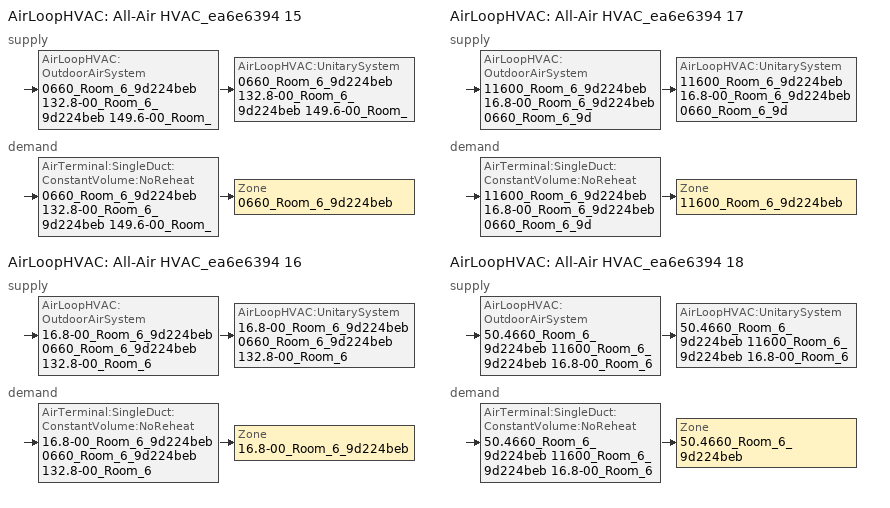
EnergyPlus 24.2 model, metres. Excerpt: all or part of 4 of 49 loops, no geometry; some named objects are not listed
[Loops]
AirLoopHVAC 'All-Air HVAC_ea6e6394 15'
 supply: AirLoopHVAC:OutdoorAirSystem '0660_Room_6_9d224beb 132.8-00_Room_6_9d224beb 149.6-00_Room_6_9d224beb 83.9-00_Room_6_9d224beb 132.8660_Room_6_9d224beb 33.6660_Room_6_9d224beb 166.4-00_Room_6_9d224beb 166.4660_Room_6_9d224beb 116660_Room_6_9d224beb 000_Room_6_9d224beb 183.1-00_Room_6_9d224beb 199.9-00_Room_6_9d224beb 67.1660_Room_6_9d224beb 50.4-00_Room_6_9d224beb 199.9660_Room_6_9d224beb 33.6-00_Room_6_9d224beb PSZ-AC OA System' > AirLoopHVAC:UnitarySystem '0660_Room_6_9d224beb 132.8-00_Room_6_9d224beb 149.6-00_Room_6_9d224beb 83.9-00_Room_6_9d224beb 132.8660_Room_6_9d224beb 33.6660_Room_6_9d224beb 166.4-00_Room_6_9d224beb 166.4660_Room_6_9d224beb 116660_Room_6_9d224beb 000_Room_6_9d224beb 183.1-00_Room_6_9d224beb 199.9-00_Room_6_9d224beb 67.1660_Room_6_9d224beb 50.4-00_Room_6_9d224beb 199.9660_Room_6_9d224beb 33.6-00_Room_6_9d224beb PSZ-AC Unitary AC'
 demand: AirTerminal:SingleDuct:ConstantVolume:NoReheat '0660_Room_6_9d224beb 132.8-00_Room_6_9d224beb 149.6-00_Room_6_9d224beb 83.9-00_Room_6_9d224beb 132.8660_Room_6_9d224beb 33.6660_Room_6_9d224beb 166.4-00_Room_6_9d224beb 166.4660_Room_6_9d224beb 116660_Room_6_9d224beb 000_Room_6_9d224beb 183.1-00_Room_6_9d224beb 199.9-00_Room_6_9d224beb 67.1660_Room_6_9d224beb 50.4-00_Room_6_9d224beb 199.9660_Room_6_9d224beb 33.6-00_Room_6_9d224beb PSZ-AC Diffuser' > Zone '0660_Room_6_9d224beb'
AirLoopHVAC 'All-Air HVAC_ea6e6394 16'
 supply: AirLoopHVAC:OutdoorAirSystem '16.8-00_Room_6_9d224beb 0660_Room_6_9d224beb 132.8-00_Room_6_9d224beb 149.6-00_Room_6_9d224beb 83.9-00_Room_6_9d224beb 132.8660_Room_6_9d224beb 33.6660_Room_6_9d224beb 166.4-00_Room_6_9d224beb 166.4660_Room_6_9d224beb 116660_Room_6_9d224beb 000_Room_6_9d224beb 183.1-00_Room_6_9d224beb 199.9-00_Room_6_9d224beb 67.1660_Room_6_9d224beb 50.4-00_Room_6_9d224beb 199.9660_Room_6_9d224beb 33.6-00_Room_6_9d224beb PSZ-AC OA System' > AirLoopHVAC:UnitarySystem '16.8-00_Room_6_9d224beb 0660_Room_6_9d224beb 132.8-00_Room_6_9d224beb 149.6-00_Room_6_9d224beb 83.9-00_Room_6_9d224beb 132.8660_Room_6_9d224beb 33.6660_Room_6_9d224beb 166.4-00_Room_6_9d224beb 166.4660_Room_6_9d224beb 116660_Room_6_9d224beb 000_Room_6_9d224beb 183.1-00_Room_6_9d224beb 199.9-00_Room_6_9d224beb 67.1660_Room_6_9d224beb 50.4-00_Room_6_9d224beb 199.9660_Room_6_9d224beb 33.6-00_Room_6_9d224beb PSZ-AC Unitary AC'
 demand: AirTerminal:SingleDuct:ConstantVolume:NoReheat '16.8-00_Room_6_9d224beb 0660_Room_6_9d224beb 132.8-00_Room_6_9d224beb 149.6-00_Room_6_9d224beb 83.9-00_Room_6_9d224beb 132.8660_Room_6_9d224beb 33.6660_Room_6_9d224beb 166.4-00_Room_6_9d224beb 166.4660_Room_6_9d224beb 116660_Room_6_9d224beb 000_Room_6_9d224beb 183.1-00_Room_6_9d224beb 199.9-00_Room_6_9d224beb 67.1660_Room_6_9d224beb 50.4-00_Room_6_9d224beb 199.9660_Room_6_9d224beb 33.6-00_Room_6_9d224beb PSZ-AC Diffuser' > Zone '16.8-00_Room_6_9d224beb'
AirLoopHVAC 'All-Air HVAC_ea6e6394 17'
 supply: AirLoopHVAC:OutdoorAirSystem '11600_Room_6_9d224beb 16.8-00_Room_6_9d224beb 0660_Room_6_9d224beb 132.8-00_Room_6_9d224beb 149.6-00_Room_6_9d224beb 83.9-00_Room_6_9d224beb 132.8660_Room_6_9d224beb 33.6660_Room_6_9d224beb 166.4-00_Room_6_9d224beb 166.4660_Room_6_9d224beb 116660_Room_6_9d224beb 000_Room_6_9d224beb 183.1-00_Room_6_9d224beb 199.9-00_Room_6_9d224beb 67.1660_Room_6_9d224beb 50.4-00_Room_6_9d224beb 199.9660_Room_6_9d224beb 33.6-00_Room_6_9d224beb PSZ-AC OA System' > AirLoopHVAC:UnitarySystem '11600_Room_6_9d224beb 16.8-00_Room_6_9d224beb 0660_Room_6_9d224beb 132.8-00_Room_6_9d224beb 149.6-00_Room_6_9d224beb 83.9-00_Room_6_9d224beb 132.8660_Room_6_9d224beb 33.6660_Room_6_9d224beb 166.4-00_Room_6_9d224beb 166.4660_Room_6_9d224beb 116660_Room_6_9d224beb 000_Room_6_9d224beb 183.1-00_Room_6_9d224beb 199.9-00_Room_6_9d224beb 67.1660_Room_6_9d224beb 50.4-00_Room_6_9d224beb 199.9660_Room_6_9d224beb 33.6-00_Room_6_9d224beb PSZ-AC Unitary AC'
 demand: AirTerminal:SingleDuct:ConstantVolume:NoReheat '11600_Room_6_9d224beb 16.8-00_Room_6_9d224beb 0660_Room_6_9d224beb 132.8-00_Room_6_9d224beb 149.6-00_Room_6_9d224beb 83.9-00_Room_6_9d224beb 132.8660_Room_6_9d224beb 33.6660_Room_6_9d224beb 166.4-00_Room_6_9d224beb 166.4660_Room_6_9d224beb 116660_Room_6_9d224beb 000_Room_6_9d224beb 183.1-00_Room_6_9d224beb 199.9-00_Room_6_9d224beb 67.1660_Room_6_9d224beb 50.4-00_Room_6_9d224beb 199.9660_Room_6_9d224beb 33.6-00_Room_6_9d224beb PSZ-AC Diffuser' > Zone '11600_Room_6_9d224beb'
AirLoopHVAC 'All-Air HVAC_ea6e6394 18'
 supply: AirLoopHVAC:OutdoorAirSystem '50.4660_Room_6_9d224beb 11600_Room_6_9d224beb 16.8-00_Room_6_9d224beb 0660_Room_6_9d224beb 132.8-00_Room_6_9d224beb 149.6-00_Room_6_9d224beb 83.9-00_Room_6_9d224beb 132.8660_Room_6_9d224beb 33.6660_Room_6_9d224beb 166.4-00_Room_6_9d224beb 166.4660_Room_6_9d224beb 116660_Room_6_9d224beb 000_Room_6_9d224beb 183.1-00_Room_6_9d224beb 199.9-00_Room_6_9d224beb 67.1660_Room_6_9d224beb 50.4-00_Room_6_9d224beb 199.9660_Room_6_9d224beb 33.6-00_Room_6_9d224beb PSZ-AC OA System' > AirLoopHVAC:UnitarySystem '50.4660_Room_6_9d224beb 11600_Room_6_9d224beb 16.8-00_Room_6_9d224beb 0660_Room_6_9d224beb 132.8-00_Room_6_9d224beb 149.6-00_Room_6_9d224beb 83.9-00_Room_6_9d224beb 132.8660_Room_6_9d224beb 33.6660_Room_6_9d224beb 166.4-00_Room_6_9d224beb 166.4660_Room_6_9d224beb 116660_Room_6_9d224beb 000_Room_6_9d224beb 183.1-00_Room_6_9d224beb 199.9-00_Room_6_9d224beb 67.1660_Room_6_9d224beb 50.4-00_Room_6_9d224beb 199.9660_Room_6_9d224beb 33.6-00_Room_6_9d224beb PSZ-AC Unitary AC'
 demand: AirTerminal:SingleDuct:ConstantVolume:NoReheat '50.4660_Room_6_9d224beb 11600_Room_6_9d224beb 16.8-00_Room_6_9d224beb 0660_Room_6_9d224beb 132.8-00_Room_6_9d224beb 149.6-00_Room_6_9d224beb 83.9-00_Room_6_9d224beb 132.8660_Room_6_9d224beb 33.6660_Room_6_9d224beb 166.4-00_Room_6_9d224beb 166.4660_Room_6_9d224beb 116660_Room_6_9d224beb 000_Room_6_9d224beb 183.1-00_Room_6_9d224beb 199.9-00_Room_6_9d224beb 67.1660_Room_6_9d224beb 50.4-00_Room_6_9d224beb 199.9660_Room_6_9d224beb 33.6-00_Room_6_9d224beb PSZ-AC Diffuser' > Zone '50.4660_Room_6_9d224beb'
[ZoneControl:Thermostat] Temperature Difference Between Cutout And Setpoint {deltaC}=0
Name | Zone or ZoneList | Control Type Schedule | Control 1
0660_Room_6_9d224beb Thermostat | 0660_Room_6_9d224beb | 0660_Room_6_9d224beb Thermostat Schedule | Setpoint_bbafeea7..0660_Room_6_9d224beb
11600_Room_6_9d224beb Thermostat | 11600_Room_6_9d224beb | 11600_Room_6_9d224beb Thermostat Schedule | Setpoint_bbafeea7..11600_Room_6_9d224beb
16.8-00_Room_6_9d224beb Thermostat | 16.8-00_Room_6_9d224beb | 16.8-00_Room_6_9d224beb Thermostat Schedule | Setpoint_bbafeea7..16.8-00_Room_6_9d224beb
50.4660_Room_6_9d224beb Thermostat | 50.4660_Room_6_9d224beb | 50.4660_Room_6_9d224beb Thermostat Schedule | Setpoint_bbafeea7..50.4660_Room_6_9d224beb
[ThermostatSetpoint:DualSetpoint] Heating Setpoint Temperature Schedule=17_heating_sch; Cooling Setpoint Temperature Schedule=17_cooling_sch
Setpoint_bbafeea7..0660_Room_6_9d224beb; Setpoint_bbafeea7..11600_Room_6_9d224beb; Setpoint_bbafeea7..16.8-00_Room_6_9d224beb; Setpoint_bbafeea7..50.4660_Room_6_9d224beb
[AirTerminal:SingleDuct:ConstantVolume:NoReheat] Availability Schedule=Always On Discrete; Maximum Air Flow Rate {m3/s}=AutoSize
0660_Room_6_9d224beb 132.8-00_Room_6_9d224beb 149.6-00_Room_6_9d224beb 83.9-00_Room_6_9d224beb 132.8660_Room_6_9d224beb 33.6660_Room_6_9d224beb 166.4-00_Room_6_9d224beb 166.4660_Room_6_9d224beb 116660_Room_6_9d224beb 000_Room_6_9d224beb 183.1-00_Room_6_9d224beb 199.9-00_Room_6_9d224beb 67.1660_Room_6_9d224beb 50.4-00_Room_6_9d224beb 199.9660_Room_6_9d224beb 33.6-00_Room_6_9d224beb PSZ-AC Diffuser; 11600_Room_6_9d224beb 16.8-00_Room_6_9d224beb 0660_Room_6_9d224beb 132.8-00_Room_6_9d224beb 149.6-00_Room_6_9d224beb 83.9-00_Room_6_9d224beb 132.8660_Room_6_9d224beb 33.6660_Room_6_9d224beb 166.4-00_Room_6_9d224beb 166.4660_Room_6_9d224beb 116660_Room_6_9d224beb 000_Room_6_9d224beb 183.1-00_Room_6_9d224beb 199.9-00_Room_6_9d224beb 67.1660_Room_6_9d224beb 50.4-00_Room_6_9d224beb 199.9660_Room_6_9d224beb 33.6-00_Room_6_9d224beb PSZ-AC Diffuser; 16.8-00_Room_6_9d224beb 0660_Room_6_9d224beb 132.8-00_Room_6_9d224beb 149.6-00_Room_6_9d224beb 83.9-00_Room_6_9d224beb 132.8660_Room_6_9d224beb 33.6660_Room_6_9d224beb 166.4-00_Room_6_9d224beb 166.4660_Room_6_9d224beb 116660_Room_6_9d224beb 000_Room_6_9d224beb 183.1-00_Room_6_9d224beb 199.9-00_Room_6_9d224beb 67.1660_Room_6_9d224beb 50.4-00_Room_6_9d224beb 199.9660_Room_6_9d224beb 33.6-00_Room_6_9d224beb PSZ-AC Diffuser; 50.4660_Room_6_9d224beb 11600_Room_6_9d224beb 16.8-00_Room_6_9d224beb 0660_Room_6_9d224beb 132.8-00_Room_6_9d224beb 149.6-00_Room_6_9d224beb 83.9-00_Room_6_9d224beb 132.8660_Room_6_9d224beb 33.6660_Room_6_9d224beb 166.4-00_Room_6_9d224beb 166.4660_Room_6_9d224beb 116660_Room_6_9d224beb 000_Room_6_9d224beb 183.1-00_Room_6_9d224beb 199.9-00_Room_6_9d224beb 67.1660_Room_6_9d224beb 50.4-00_Room_6_9d224beb 199.9660_Room_6_9d224beb 33.6-00_Room_6_9d224beb PSZ-AC Diffuser
[Zone equipment]
0660_Room_6_9d224beb: 0660_Room_6_9d224beb 132.8-00_Room_6_9d224beb 149.6-00_Room_6_9d224beb 83.9-00_Room_6_9d224beb 132.8660_Room_6_9d224beb 33.6660_Room_6_9d224beb 166.4-00_Room_6_9d224beb 166.4660_Room_6_9d224beb 116660_Room_6_9d224beb 000_Room_6_9d224beb 183.1-00_Room_6_9d224beb 199.9-00_Room_6_9d224beb 67.1660_Room_6_9d224beb 50.4-00_Room_6_9d224beb 199.9660_Room_6_9d224beb 33.6-00_Room_6_9d224beb PSZ-AC Diffuser
11600_Room_6_9d224beb: 11600_Room_6_9d224beb 16.8-00_Room_6_9d224beb 0660_Room_6_9d224beb 132.8-00_Room_6_9d224beb 149.6-00_Room_6_9d224beb 83.9-00_Room_6_9d224beb 132.8660_Room_6_9d224beb 33.6660_Room_6_9d224beb 166.4-00_Room_6_9d224beb 166.4660_Room_6_9d224beb 116660_Room_6_9d224beb 000_Room_6_9d224beb 183.1-00_Room_6_9d224beb 199.9-00_Room_6_9d224beb 67.1660_Room_6_9d224beb 50.4-00_Room_6_9d224beb 199.9660_Room_6_9d224beb 33.6-00_Room_6_9d224beb PSZ-AC Diffuser
16.8-00_Room_6_9d224beb: 16.8-00_Room_6_9d224beb 0660_Room_6_9d224beb 132.8-00_Room_6_9d224beb 149.6-00_Room_6_9d224beb 83.9-00_Room_6_9d224beb 132.8660_Room_6_9d224beb 33.6660_Room_6_9d224beb 166.4-00_Room_6_9d224beb 166.4660_Room_6_9d224beb 116660_Room_6_9d224beb 000_Room_6_9d224beb 183.1-00_Room_6_9d224beb 199.9-00_Room_6_9d224beb 67.1660_Room_6_9d224beb 50.4-00_Room_6_9d224beb 199.9660_Room_6_9d224beb 33.6-00_Room_6_9d224beb PSZ-AC Diffuser
50.4660_Room_6_9d224beb: 50.4660_Room_6_9d224beb 11600_Room_6_9d224beb 16.8-00_Room_6_9d224beb 0660_Room_6_9d224beb 132.8-00_Room_6_9d224beb 149.6-00_Room_6_9d224beb 83.9-00_Room_6_9d224beb 132.8660_Room_6_9d224beb 33.6660_Room_6_9d224beb 166.4-00_Room_6_9d224beb 166.4660_Room_6_9d224beb 116660_Room_6_9d224beb 000_Room_6_9d224beb 183.1-00_Room_6_9d224beb 199.9-00_Room_6_9d224beb 67.1660_Room_6_9d224beb 50.4-00_Room_6_9d224beb 199.9660_Room_6_9d224beb 33.6-00_Room_6_9d224beb PSZ-AC Diffuser
[Sizing:Zone] Zone Cooling Design Supply Air Temperature Input Method=SupplyAirTemperature; Zone Cooling Design Supply Air Temperature {C}=12.7778; Zone Cooling Design Supply Air Temperature Difference {deltaC}=11.11; Zone Heating Design Supply Air Temperature Input Method=SupplyAirTemperature; Zone Heating Design Supply Air Temperature {C}=50; Zone Heating Design Supply Air Temperature Difference {deltaC}=11.11; Zone Cooling Design Supply Air Humidity Ratio {kgWater/kgDryAir}=0.0085; Zone Heating Design Supply Air Humidity Ratio {kgWater/kgDryAir}=0.008; Cooling Design Air Flow Method=DesignDay; Cooling Design Air Flow Rate {m3/s}=0; Cooling Minimum Air Flow per Zone Floor Area {m3/s-m2}=0.000762; Cooling Minimum Air Flow {m3/s}=0; Cooling Minimum Air Flow Fraction=0; Heating Design Air Flow Method=DesignDay; Heating Design Air Flow Rate {m3/s}=0; Heating Maximum Air Flow per Zone Floor Area {m3/s-m2}=0.002032; Heating Maximum Air Flow {m3/s}=0.141576; Heating Maximum Air Flow Fraction=0.3; Account for Dedicated Outdoor Air System=No; Zone Load Sizing Method=Sensible Load Only No Latent Load; Zone Latent Cooling Design Supply Air Humidity Ratio Input Method=HumidityRatioDifference; Zone Cooling Design Supply Air Humidity Ratio Difference {kgWater/kgDryAir}=0.005; Zone Latent Heating Design Supply Air Humidity Ratio Input Method=HumidityRatioDifference; Zone Humidification Design Supply Air Humidity Ratio Difference {kgWater/kgDryAir}=0.005; Type of Space Sum to Use=Coincident
Name | Design Specification Outdoor Air Object
0660_Room_6_9d224beb | 0660_Room_6_9d224beb DSOA Space List
11600_Room_6_9d224beb | 11600_Room_6_9d224beb DSOA Space List
16.8-00_Room_6_9d224beb | 16.8-00_Room_6_9d224beb DSOA Space List
50.4660_Room_6_9d224beb | 50.4660_Room_6_9d224beb DSOA Space List
[Controller:MechanicalVentilation] Availability Schedule=D_ResNatVentOnCZ01_Yr; Demand Controlled Ventilation=No; System Outdoor Air Method=ZoneSum; Design Specification Outdoor Air Object Name 1=Ventilation_be4b2928
Name | Zone or ZoneList Name 1
Controller Mechanical Ventilation 16 | 0660_Room_6_9d224beb
Controller Mechanical Ventilation 18 | 11600_Room_6_9d224beb
Controller Mechanical Ventilation 17 | 16.8-00_Room_6_9d224beb
Controller Mechanical Ventilation 19 | 50.4660_Room_6_9d224beb
[DesignSpecification:OutdoorAir]
Ventilation_be4b2928: Outdoor Air Method=Sum; Outdoor Air Flow per Person {m3/s-person}=0; Outdoor Air Flow per Zone Floor Area {m3/s-m2}=0; Outdoor Air Flow per Zone {m3/s}=0.02831; Outdoor Air Flow Air Changes per Hour {1/hr}=0; Outdoor Air Schedule=D_ResNatVentOnCZ01_Yr
[DesignSpecification:OutdoorAir:SpaceList] Space Design Specification Outdoor Air Object Name 1=Ventilation_be4b2928
Name | Space Name 1
0660_Room_6_9d224beb DSOA Space List | 0660_Room_6_9d224beb_Space
11600_Room_6_9d224beb DSOA Space List | 11600_Room_6_9d224beb_Space
16.8-00_Room_6_9d224beb DSOA Space List | 16.8-00_Room_6_9d224beb_Space
50.4660_Room_6_9d224beb DSOA Space List | 50.4660_Room_6_9d224beb_Space
[AirLoopHVAC] Design Supply Air Flow Rate {m3/s}=AutoSize; Design Return Air Flow Fraction of Supply Air Flow=1
All-Air HVAC_ea6e6394 15; All-Air HVAC_ea6e6394 16; All-Air HVAC_ea6e6394 17; All-Air HVAC_ea6e6394 18
[Sizing:System] Type of Load to Size On=Sensible; Design Outdoor Air Flow Rate {m3/s}=Autosize; Central Heating Maximum System Air Flow Ratio=1; Preheat Design Temperature {C}=7.22222; Preheat Design Humidity Ratio {kgWater/kgDryAir}=0.008; Precool Design Temperature {C}=12.7778; Precool Design Humidity Ratio {kgWater/kgDryAir}=0.008; Central Cooling Design Supply Air Temperature {C}=12.7778; Central Heating Design Supply Air Temperature {C}=50; Type of Zone Sum to Use=Coincident; 100% Outdoor Air in Cooling=No; 100% Outdoor Air in Heating=No; Central Cooling Design Supply Air Humidity Ratio {kgWater/kgDryAir}=0.0085; Central Heating Design Supply Air Humidity Ratio {kgWater/kgDryAir}=0.008; Cooling Supply Air Flow Rate Method=DesignDay; Cooling Supply Air Flow Rate {m3/s}=0; Cooling Supply Air Flow Rate Per Floor Area {m3/s-m2}=0.00996765; Cooling Fraction of Autosized Cooling Supply Air Flow Rate=1; Cooling Supply Air Flow Rate Per Unit Cooling Capacity {m3/s-W}=3.94755e-05; Heating Supply Air Flow Rate Method=DesignDay; Heating Supply Air Flow Rate {m3/s}=0; Heating Supply Air Flow Rate Per Floor Area {m3/s-m2}=0.00996765; Heating Fraction of Autosized Heating Supply Air Flow Rate=1; Heating Fraction of Autosized Cooling Supply Air Flow Rate=1; Heating Supply Air Flow Rate Per Unit Heating Capacity {m3/s-W}=3.15882e-05; System Outdoor Air Method=ZoneSum; Zone Maximum Outdoor Air Fraction=1; Cooling Design Capacity Method=CoolingDesignCapacity; Cooling Design Capacity {W}=Autosize; Cooling Design Capacity Per Floor Area {W/m2}=234.7; Fraction of Autosized Cooling Design Capacity=1; Heating Design Capacity Method=HeatingDesignCapacity; Heating Design Capacity {W}=Autosize; Heating Design Capacity Per Floor Area {W/m2}=157; Fraction of Autosized Heating Design Capacity=1; Central Cooling Capacity Control Method=OnOff; Occupant Diversity=Autosize
All-Air HVAC_ea6e6394 15; All-Air HVAC_ea6e6394 16; All-Air HVAC_ea6e6394 17; All-Air HVAC_ea6e6394 18
[Controller:OutdoorAir] Minimum Outdoor Air Flow Rate {m3/s}=Autosize; Maximum Outdoor Air Flow Rate {m3/s}=Autosize; Economizer Control Type=NoEconomizer; Economizer Control Action Type=ModulateFlow; Economizer Maximum Limit Dry-Bulb Temperature {C}=28; Economizer Maximum Limit Enthalpy {J/kg}=64000; Lockout Type=NoLockout; Minimum Limit Type=FixedMinimum; Minimum Outdoor Air Schedule=D_ResNatVentOnCZ01_Yr; High Humidity Control=No; High Humidity Outdoor Air Flow Ratio=1; Control High Indoor Humidity Based on Outdoor Humidity Ratio=Yes; Heat Recovery Bypass Control Type=BypassWhenWithinEconomizerLimits; Economizer Operation Staging=InterlockedWithMechanicalCooling
Name | Mechanical Ventilation Controller
0660_Room_6_9d224beb 132.8-00_Room_6_9d224beb 149.6-00_Room_6_9d224beb 83.9-00_Room_6_9d224beb 132.8660_Room_6_9d224beb 33.6660_Room_6_9d224beb 166.4-00_Room_6_9d224beb 166.4660_Room_6_9d224beb 116660_Room_6_9d224beb 000_Room_6_9d224beb 183.1-00_Room_6_9d224beb 199.9-00_Room_6_9d224beb 67.1660_Room_6_9d224beb 50.4-00_Room_6_9d224beb 199.9660_Room_6_9d224beb 33.6-00_Room_6_9d224beb PSZ-AC OA System Controller | Controller Mechanical Ventilation 16
16.8-00_Room_6_9d224beb 0660_Room_6_9d224beb 132.8-00_Room_6_9d224beb 149.6-00_Room_6_9d224beb 83.9-00_Room_6_9d224beb 132.8660_Room_6_9d224beb 33.6660_Room_6_9d224beb 166.4-00_Room_6_9d224beb 166.4660_Room_6_9d224beb 116660_Room_6_9d224beb 000_Room_6_9d224beb 183.1-00_Room_6_9d224beb 199.9-00_Room_6_9d224beb 67.1660_Room_6_9d224beb 50.4-00_Room_6_9d224beb 199.9660_Room_6_9d224beb 33.6-00_Room_6_9d224beb PSZ-AC OA System Controller | Controller Mechanical Ventilation 17
11600_Room_6_9d224beb 16.8-00_Room_6_9d224beb 0660_Room_6_9d224beb 132.8-00_Room_6_9d224beb 149.6-00_Room_6_9d224beb 83.9-00_Room_6_9d224beb 132.8660_Room_6_9d224beb 33.6660_Room_6_9d224beb 166.4-00_Room_6_9d224beb 166.4660_Room_6_9d224beb 116660_Room_6_9d224beb 000_Room_6_9d224beb 183.1-00_Room_6_9d224beb 199.9-00_Room_6_9d224beb 67.1660_Room_6_9d224beb 50.4-00_Room_6_9d224beb 199.9660_Room_6_9d224beb 33.6-00_Room_6_9d224beb PSZ-AC OA System Controller | Controller Mechanical Ventilation 18
50.4660_Room_6_9d224beb 11600_Room_6_9d224beb 16.8-00_Room_6_9d224beb 0660_Room_6_9d224beb 132.8-00_Room_6_9d224beb 149.6-00_Room_6_9d224beb 83.9-00_Room_6_9d224beb 132.8660_Room_6_9d224beb 33.6660_Room_6_9d224beb 166.4-00_Room_6_9d224beb 166.4660_Room_6_9d224beb 116660_Room_6_9d224beb 000_Room_6_9d224beb 183.1-00_Room_6_9d224beb 199.9-00_Room_6_9d224beb 67.1660_Room_6_9d224beb 50.4-00_Room_6_9d224beb 199.9660_Room_6_9d224beb 33.6-00_Room_6_9d224beb PSZ-AC OA System Controller | Controller Mechanical Ventilation 19
[SetpointManager:MixedAir] Control Variable=Temperature
Name | Setpoint Node or NodeList
All-Air HVAC_ea6e6394 15 Mixed Air Node OS Default SPM | All-Air HVAC_ea6e6394 15 Mixed Air Node
All-Air HVAC_ea6e6394 16 Mixed Air Node OS Default SPM | All-Air HVAC_ea6e6394 16 Mixed Air Node
All-Air HVAC_ea6e6394 17 Mixed Air Node OS Default SPM | All-Air HVAC_ea6e6394 17 Mixed Air Node
All-Air HVAC_ea6e6394 18 Mixed Air Node OS Default SPM | All-Air HVAC_ea6e6394 18 Mixed Air Node
[AirLoopHVAC:UnitarySystem] Control Type=Load; Dehumidification Control Type=None; Availability Schedule=Always On Discrete; Fan Placement=DrawThrough; Supply Air Fan Operating Mode Schedule=Always On Discrete; DX Heating Coil Sizing Ratio=1; Use DOAS DX Cooling Coil=No; Minimum Supply Air Temperature {C}=2; Latent Load Control=SensibleOnlyLoadControl; Cooling Supply Air Flow Rate Method=SupplyAirFlowRate; Cooling Supply Air Flow Rate {m3/s}=Autosize; Heating Supply Air Flow Rate Method=SupplyAirFlowRate; Heating Supply Air Flow Rate {m3/s}=Autosize; No Load Supply Air Flow Rate Method=None; No Load Supply Air Flow Rate Control Set To Low Speed=Yes; Maximum Supply Air Temperature {C}=80; Maximum Outdoor Dry-Bulb Temperature for Supplemental Heater Operation {C}=21; Ancillary On-Cycle Electric Power {W}=0; Ancillary Off-Cycle Electric Power {W}=0
Name | Controlling Zone or Thermostat Location | Supply Fan | Heating Coil | Cooling Coil | Supplemental Heating Coil
0660_Room_6_9d224beb 132.8-00_Room_6_9d224beb 149.6-00_Room_6_9d224beb 83.9-00_Room_6_9d224beb 132.8660_Room_6_9d224beb 33.6660_Room_6_9d224beb 166.4-00_Room_6_9d224beb 166.4660_Room_6_9d224beb 116660_Room_6_9d224beb 000_Room_6_9d224beb 183.1-00_Room_6_9d224beb 199.9-00_Room_6_9d224beb 67.1660_Room_6_9d224beb 50.4-00_Room_6_9d224beb 199.9660_Room_6_9d224beb 33.6-00_Room_6_9d224beb PSZ-AC Unitary AC | 0660_Room_6_9d224beb | 0660_Room_6_9d224beb 132.8-00_Room_6_9d224beb 149.6-00_Room_6_9d224beb 83.9-00_Room_6_9d224beb 132.8660_Room_6_9d224beb 33.6660_Room_6_9d224beb 166.4-00_Room_6_9d224beb 166.4660_Room_6_9d224beb 116660_Room_6_9d224beb 000_Room_6_9d224beb 183.1-00_Room_6_9d224beb 199.9-00_Room_6_9d224beb 67.1660_Room_6_9d224beb 50.4-00_Room_6_9d224beb 199.9660_Room_6_9d224beb 33.6-00_Room_6_9d224beb PSZ-AC Fan | 0660_Room_6_9d224beb 132.8-00_Room_6_9d224beb 149.6-00_Room_6_9d224beb 83.9-00_Room_6_9d224beb 132.8660_Room_6_9d224beb 33.6660_Room_6_9d224beb 166.4-00_Room_6_9d224beb 166.4660_Room_6_9d224beb 116660_Room_6_9d224beb 000_Room_6_9d224beb 183.1-00_Room_6_9d224beb 199.9-00_Room_6_9d224beb 67.1660_Room_6_9d224beb 50.4-00_Room_6_9d224beb 199.9660_Room_6_9d224beb 33.6-00_Room_6_9d224beb PSZ-AC Electric Htg Coil | 0660_Room_6_9d224beb 132.8-00_Room_6_9d224beb 149.6-00_Room_6_9d224beb 83.9-00_Room_6_9d224beb 132.8660_Room_6_9d224beb 33.6660_Room_6_9d224beb 166.4-00_Room_6_9d224beb 166.4660_Room_6_9d224beb 116660_Room_6_9d224beb 000_Room_6_9d224beb 183.1-00_Room_6_9d224beb 199.9-00_Room_6_9d224beb 67.1660_Room_6_9d224beb 50.4-00_Room_6_9d224beb 199.9660_Room_6_9d224beb 33.6-00_Room_6_9d224beb PSZ-AC 1spd DX AC Clg Coil | 0660_Room_6_9d224beb 132.8-00_Room_6_9d224beb 149.6-00_Room_6_9d224beb 83.9-00_Room_6_9d224beb 132.8660_Room_6_9d224beb 33.6660_Room_6_9d224beb 166.4-00_Room_6_9d224beb 166.4660_Room_6_9d224beb 116660_Room_6_9d224beb 000_Room_6_9d224beb 183.1-00_Room_6_9d224beb 199.9-00_Room_6_9d224beb 67.1660_Room_6_9d224beb 50.4-00_Room_6_9d224beb 199.9660_Room_6_9d224beb 33.6-00_Room_6_9d224beb PSZ-AC No Heat
16.8-00_Room_6_9d224beb 0660_Room_6_9d224beb 132.8-00_Room_6_9d224beb 149.6-00_Room_6_9d224beb 83.9-00_Room_6_9d224beb 132.8660_Room_6_9d224beb 33.6660_Room_6_9d224beb 166.4-00_Room_6_9d224beb 166.4660_Room_6_9d224beb 116660_Room_6_9d224beb 000_Room_6_9d224beb 183.1-00_Room_6_9d224beb 199.9-00_Room_6_9d224beb 67.1660_Room_6_9d224beb 50.4-00_Room_6_9d224beb 199.9660_Room_6_9d224beb 33.6-00_Room_6_9d224beb PSZ-AC Unitary AC | 16.8-00_Room_6_9d224beb | 16.8-00_Room_6_9d224beb 0660_Room_6_9d224beb 132.8-00_Room_6_9d224beb 149.6-00_Room_6_9d224beb 83.9-00_Room_6_9d224beb 132.8660_Room_6_9d224beb 33.6660_Room_6_9d224beb 166.4-00_Room_6_9d224beb 166.4660_Room_6_9d224beb 116660_Room_6_9d224beb 000_Room_6_9d224beb 183.1-00_Room_6_9d224beb 199.9-00_Room_6_9d224beb 67.1660_Room_6_9d224beb 50.4-00_Room_6_9d224beb 199.9660_Room_6_9d224beb 33.6-00_Room_6_9d224beb PSZ-AC Fan | 16.8-00_Room_6_9d224beb 0660_Room_6_9d224beb 132.8-00_Room_6_9d224beb 149.6-00_Room_6_9d224beb 83.9-00_Room_6_9d224beb 132.8660_Room_6_9d224beb 33.6660_Room_6_9d224beb 166.4-00_Room_6_9d224beb 166.4660_Room_6_9d224beb 116660_Room_6_9d224beb 000_Room_6_9d224beb 183.1-00_Room_6_9d224beb 199.9-00_Room_6_9d224beb 67.1660_Room_6_9d224beb 50.4-00_Room_6_9d224beb 199.9660_Room_6_9d224beb 33.6-00_Room_6_9d224beb PSZ-AC Electric Htg Coil | 16.8-00_Room_6_9d224beb 0660_Room_6_9d224beb 132.8-00_Room_6_9d224beb 149.6-00_Room_6_9d224beb 83.9-00_Room_6_9d224beb 132.8660_Room_6_9d224beb 33.6660_Room_6_9d224beb 166.4-00_Room_6_9d224beb 166.4660_Room_6_9d224beb 116660_Room_6_9d224beb 000_Room_6_9d224beb 183.1-00_Room_6_9d224beb 199.9-00_Room_6_9d224beb 67.1660_Room_6_9d224beb 50.4-00_Room_6_9d224beb 199.9660_Room_6_9d224beb 33.6-00_Room_6_9d224beb PSZ-AC 1spd DX AC Clg Coil | 16.8-00_Room_6_9d224beb 0660_Room_6_9d224beb 132.8-00_Room_6_9d224beb 149.6-00_Room_6_9d224beb 83.9-00_Room_6_9d224beb 132.8660_Room_6_9d224beb 33.6660_Room_6_9d224beb 166.4-00_Room_6_9d224beb 166.4660_Room_6_9d224beb 116660_Room_6_9d224beb 000_Room_6_9d224beb 183.1-00_Room_6_9d224beb 199.9-00_Room_6_9d224beb 67.1660_Room_6_9d224beb 50.4-00_Room_6_9d224beb 199.9660_Room_6_9d224beb 33.6-00_Room_6_9d224beb PSZ-AC No Heat
11600_Room_6_9d224beb 16.8-00_Room_6_9d224beb 0660_Room_6_9d224beb 132.8-00_Room_6_9d224beb 149.6-00_Room_6_9d224beb 83.9-00_Room_6_9d224beb 132.8660_Room_6_9d224beb 33.6660_Room_6_9d224beb 166.4-00_Room_6_9d224beb 166.4660_Room_6_9d224beb 116660_Room_6_9d224beb 000_Room_6_9d224beb 183.1-00_Room_6_9d224beb 199.9-00_Room_6_9d224beb 67.1660_Room_6_9d224beb 50.4-00_Room_6_9d224beb 199.9660_Room_6_9d224beb 33.6-00_Room_6_9d224beb PSZ-AC Unitary AC | 11600_Room_6_9d224beb | 11600_Room_6_9d224beb 16.8-00_Room_6_9d224beb 0660_Room_6_9d224beb 132.8-00_Room_6_9d224beb 149.6-00_Room_6_9d224beb 83.9-00_Room_6_9d224beb 132.8660_Room_6_9d224beb 33.6660_Room_6_9d224beb 166.4-00_Room_6_9d224beb 166.4660_Room_6_9d224beb 116660_Room_6_9d224beb 000_Room_6_9d224beb 183.1-00_Room_6_9d224beb 199.9-00_Room_6_9d224beb 67.1660_Room_6_9d224beb 50.4-00_Room_6_9d224beb 199.9660_Room_6_9d224beb 33.6-00_Room_6_9d224beb PSZ-AC Fan | 11600_Room_6_9d224beb 16.8-00_Room_6_9d224beb 0660_Room_6_9d224beb 132.8-00_Room_6_9d224beb 149.6-00_Room_6_9d224beb 83.9-00_Room_6_9d224beb 132.8660_Room_6_9d224beb 33.6660_Room_6_9d224beb 166.4-00_Room_6_9d224beb 166.4660_Room_6_9d224beb 116660_Room_6_9d224beb 000_Room_6_9d224beb 183.1-00_Room_6_9d224beb 199.9-00_Room_6_9d224beb 67.1660_Room_6_9d224beb 50.4-00_Room_6_9d224beb 199.9660_Room_6_9d224beb 33.6-00_Room_6_9d224beb PSZ-AC Electric Htg Coil | 11600_Room_6_9d224beb 16.8-00_Room_6_9d224beb 0660_Room_6_9d224beb 132.8-00_Room_6_9d224beb 149.6-00_Room_6_9d224beb 83.9-00_Room_6_9d224beb 132.8660_Room_6_9d224beb 33.6660_Room_6_9d224beb 166.4-00_Room_6_9d224beb 166.4660_Room_6_9d224beb 116660_Room_6_9d224beb 000_Room_6_9d224beb 183.1-00_Room_6_9d224beb 199.9-00_Room_6_9d224beb 67.1660_Room_6_9d224beb 50.4-00_Room_6_9d224beb 199.9660_Room_6_9d224beb 33.6-00_Room_6_9d224beb PSZ-AC 1spd DX AC Clg Coil | 11600_Room_6_9d224beb 16.8-00_Room_6_9d224beb 0660_Room_6_9d224beb 132.8-00_Room_6_9d224beb 149.6-00_Room_6_9d224beb 83.9-00_Room_6_9d224beb 132.8660_Room_6_9d224beb 33.6660_Room_6_9d224beb 166.4-00_Room_6_9d224beb 166.4660_Room_6_9d224beb 116660_Room_6_9d224beb 000_Room_6_9d224beb 183.1-00_Room_6_9d224beb 199.9-00_Room_6_9d224beb 67.1660_Room_6_9d224beb 50.4-00_Room_6_9d224beb 199.9660_Room_6_9d224beb 33.6-00_Room_6_9d224beb PSZ-AC No Heat
50.4660_Room_6_9d224beb 11600_Room_6_9d224beb 16.8-00_Room_6_9d224beb 0660_Room_6_9d224beb 132.8-00_Room_6_9d224beb 149.6-00_Room_6_9d224beb 83.9-00_Room_6_9d224beb 132.8660_Room_6_9d224beb 33.6660_Room_6_9d224beb 166.4-00_Room_6_9d224beb 166.4660_Room_6_9d224beb 116660_Room_6_9d224beb 000_Room_6_9d224beb 183.1-00_Room_6_9d224beb 199.9-00_Room_6_9d224beb 67.1660_Room_6_9d224beb 50.4-00_Room_6_9d224beb 199.9660_Room_6_9d224beb 33.6-00_Room_6_9d224beb PSZ-AC Unitary AC | 50.4660_Room_6_9d224beb | 50.4660_Room_6_9d224beb 11600_Room_6_9d224beb 16.8-00_Room_6_9d224beb 0660_Room_6_9d224beb 132.8-00_Room_6_9d224beb 149.6-00_Room_6_9d224beb 83.9-00_Room_6_9d224beb 132.8660_Room_6_9d224beb 33.6660_Room_6_9d224beb 166.4-00_Room_6_9d224beb 166.4660_Room_6_9d224beb 116660_Room_6_9d224beb 000_Room_6_9d224beb 183.1-00_Room_6_9d224beb 199.9-00_Room_6_9d224beb 67.1660_Room_6_9d224beb 50.4-00_Room_6_9d224beb 199.9660_Room_6_9d224beb 33.6-00_Room_6_9d224beb PSZ-AC Fan | 50.4660_Room_6_9d224beb 11600_Room_6_9d224beb 16.8-00_Room_6_9d224beb 0660_Room_6_9d224beb 132.8-00_Room_6_9d224beb 149.6-00_Room_6_9d224beb 83.9-00_Room_6_9d224beb 132.8660_Room_6_9d224beb 33.6660_Room_6_9d224beb 166.4-00_Room_6_9d224beb 166.4660_Room_6_9d224beb 116660_Room_6_9d224beb 000_Room_6_9d224beb 183.1-00_Room_6_9d224beb 199.9-00_Room_6_9d224beb 67.1660_Room_6_9d224beb 50.4-00_Room_6_9d224beb 199.9660_Room_6_9d224beb 33.6-00_Room_6_9d224beb PSZ-AC Electric Htg Coil | 50.4660_Room_6_9d224beb 11600_Room_6_9d224beb 16.8-00_Room_6_9d224beb 0660_Room_6_9d224beb 132.8-00_Room_6_9d224beb 149.6-00_Room_6_9d224beb 83.9-00_Room_6_9d224beb 132.8660_Room_6_9d224beb 33.6660_Room_6_9d224beb 166.4-00_Room_6_9d224beb 166.4660_Room_6_9d224beb 116660_Room_6_9d224beb 000_Room_6_9d224beb 183.1-00_Room_6_9d224beb 199.9-00_Room_6_9d224beb 67.1660_Room_6_9d224beb 50.4-00_Room_6_9d224beb 199.9660_Room_6_9d224beb 33.6-00_Room_6_9d224beb PSZ-AC 1spd DX AC Clg Coil | 50.4660_Room_6_9d224beb 11600_Room_6_9d224beb 16.8-00_Room_6_9d224beb 0660_Room_6_9d224beb 132.8-00_Room_6_9d224beb 149.6-00_Room_6_9d224beb 83.9-00_Room_6_9d224beb 132.8660_Room_6_9d224beb 33.6660_Room_6_9d224beb 166.4-00_Room_6_9d224beb 166.4660_Room_6_9d224beb 116660_Room_6_9d224beb 000_Room_6_9d224beb 183.1-00_Room_6_9d224beb 199.9-00_Room_6_9d224beb 67.1660_Room_6_9d224beb 50.4-00_Room_6_9d224beb 199.9660_Room_6_9d224beb 33.6-00_Room_6_9d224beb PSZ-AC No Heat
[Fan:OnOff] Availability Schedule=Always On Discrete; Fan Total Efficiency=0.54; Pressure Rise {Pa}=622.099; Maximum Flow Rate {m3/s}=Autosize; Motor Efficiency=0.9; Motor In Airstream Fraction=1
Name | Fan Power Ratio Function of Speed Ratio Curve | Fan Efficiency Ratio Function of Speed Ratio Curve
0660_Room_6_9d224beb 132.8-00_Room_6_9d224beb 149.6-00_Room_6_9d224beb 83.9-00_Room_6_9d224beb 132.8660_Room_6_9d224beb 33.6660_Room_6_9d224beb 166.4-00_Room_6_9d224beb 166.4660_Room_6_9d224beb 116660_Room_6_9d224beb 000_Room_6_9d224beb 183.1-00_Room_6_9d224beb 199.9-00_Room_6_9d224beb 67.1660_Room_6_9d224beb 50.4-00_Room_6_9d224beb 199.9660_Room_6_9d224beb 33.6-00_Room_6_9d224beb PSZ-AC Fan | Fan On Off Power Curve 15 | Fan On Off Efficiency Curve 15
16.8-00_Room_6_9d224beb 0660_Room_6_9d224beb 132.8-00_Room_6_9d224beb 149.6-00_Room_6_9d224beb 83.9-00_Room_6_9d224beb 132.8660_Room_6_9d224beb 33.6660_Room_6_9d224beb 166.4-00_Room_6_9d224beb 166.4660_Room_6_9d224beb 116660_Room_6_9d224beb 000_Room_6_9d224beb 183.1-00_Room_6_9d224beb 199.9-00_Room_6_9d224beb 67.1660_Room_6_9d224beb 50.4-00_Room_6_9d224beb 199.9660_Room_6_9d224beb 33.6-00_Room_6_9d224beb PSZ-AC Fan | Fan On Off Power Curve 16 | Fan On Off Efficiency Curve 16
11600_Room_6_9d224beb 16.8-00_Room_6_9d224beb 0660_Room_6_9d224beb 132.8-00_Room_6_9d224beb 149.6-00_Room_6_9d224beb 83.9-00_Room_6_9d224beb 132.8660_Room_6_9d224beb 33.6660_Room_6_9d224beb 166.4-00_Room_6_9d224beb 166.4660_Room_6_9d224beb 116660_Room_6_9d224beb 000_Room_6_9d224beb 183.1-00_Room_6_9d224beb 199.9-00_Room_6_9d224beb 67.1660_Room_6_9d224beb 50.4-00_Room_6_9d224beb 199.9660_Room_6_9d224beb 33.6-00_Room_6_9d224beb PSZ-AC Fan | Fan On Off Power Curve 17 | Fan On Off Efficiency Curve 17
50.4660_Room_6_9d224beb 11600_Room_6_9d224beb 16.8-00_Room_6_9d224beb 0660_Room_6_9d224beb 132.8-00_Room_6_9d224beb 149.6-00_Room_6_9d224beb 83.9-00_Room_6_9d224beb 132.8660_Room_6_9d224beb 33.6660_Room_6_9d224beb 166.4-00_Room_6_9d224beb 166.4660_Room_6_9d224beb 116660_Room_6_9d224beb 000_Room_6_9d224beb 183.1-00_Room_6_9d224beb 199.9-00_Room_6_9d224beb 67.1660_Room_6_9d224beb 50.4-00_Room_6_9d224beb 199.9660_Room_6_9d224beb 33.6-00_Room_6_9d224beb PSZ-AC Fan | Fan On Off Power Curve 18 | Fan On Off Efficiency Curve 18
[Coil:Heating:Electric] Efficiency=1
Name | Availability Schedule | Nominal Capacity {W}
0660_Room_6_9d224beb 132.8-00_Room_6_9d224beb 149.6-00_Room_6_9d224beb 83.9-00_Room_6_9d224beb 132.8660_Room_6_9d224beb 33.6660_Room_6_9d224beb 166.4-00_Room_6_9d224beb 166.4660_Room_6_9d224beb 116660_Room_6_9d224beb 000_Room_6_9d224beb 183.1-00_Room_6_9d224beb 199.9-00_Room_6_9d224beb 67.1660_Room_6_9d224beb 50.4-00_Room_6_9d224beb 199.9660_Room_6_9d224beb 33.6-00_Room_6_9d224beb PSZ-AC Electric Htg Coil; 16.8-00_Room_6_9d224beb 0660_Room_6_9d224beb 132.8-00_Room_6_9d224beb 149.6-00_Room_6_9d224beb 83.9-00_Room_6_9d224beb 132.8660_Room_6_9d224beb 33.6660_Room_6_9d224beb 166.4-00_Room_6_9d224beb 166.4660_Room_6_9d224beb 116660_Room_6_9d224beb 000_Room_6_9d224beb 183.1-00_Room_6_9d224beb 199.9-00_Room_6_9d224beb 67.1660_Room_6_9d224beb 50.4-00_Room_6_9d224beb 199.9660_Room_6_9d224beb 33.6-00_Room_6_9d224beb PSZ-AC Electric Htg Coil; 11600_Room_6_9d224beb 16.8-00_Room_6_9d224beb 0660_Room_6_9d224beb 132.8-00_Room_6_9d224beb 149.6-00_Room_6_9d224beb 83.9-00_Room_6_9d224beb 132.8660_Room_6_9d224beb 33.6660_Room_6_9d224beb 166.4-00_Room_6_9d224beb 166.4660_Room_6_9d224beb 116660_Room_6_9d224beb 000_Room_6_9d224beb 183.1-00_Room_6_9d224beb 199.9-00_Room_6_9d224beb 67.1660_Room_6_9d224beb 50.4-00_Room_6_9d224beb 199.9660_Room_6_9d224beb 33.6-00_Room_6_9d224beb PSZ-AC Electric Htg Coil; 50.4660_Room_6_9d224beb 11600_Room_6_9d224beb 16.8-00_Room_6_9d224beb 0660_Room_6_9d224beb 132.8-00_Room_6_9d224beb 149.6-00_Room_6_9d224beb 83.9-00_Room_6_9d224beb 132.8660_Room_6_9d224beb 33.6660_Room_6_9d224beb 166.4-00_Room_6_9d224beb 166.4660_Room_6_9d224beb 116660_Room_6_9d224beb 000_Room_6_9d224beb 183.1-00_Room_6_9d224beb 199.9-00_Room_6_9d224beb 67.1660_Room_6_9d224beb 50.4-00_Room_6_9d224beb 199.9660_Room_6_9d224beb 33.6-00_Room_6_9d224beb PSZ-AC Electric Htg Coil | Always On Discrete | Autosize
0660_Room_6_9d224beb 132.8-00_Room_6_9d224beb 149.6-00_Room_6_9d224beb 83.9-00_Room_6_9d224beb 132.8660_Room_6_9d224beb 33.6660_Room_6_9d224beb 166.4-00_Room_6_9d224beb 166.4660_Room_6_9d224beb 116660_Room_6_9d224beb 000_Room_6_9d224beb 183.1-00_Room_6_9d224beb 199.9-00_Room_6_9d224beb 67.1660_Room_6_9d224beb 50.4-00_Room_6_9d224beb 199.9660_Room_6_9d224beb 33.6-00_Room_6_9d224beb PSZ-AC No Heat; 16.8-00_Room_6_9d224beb 0660_Room_6_9d224beb 132.8-00_Room_6_9d224beb 149.6-00_Room_6_9d224beb 83.9-00_Room_6_9d224beb 132.8660_Room_6_9d224beb 33.6660_Room_6_9d224beb 166.4-00_Room_6_9d224beb 166.4660_Room_6_9d224beb 116660_Room_6_9d224beb 000_Room_6_9d224beb 183.1-00_Room_6_9d224beb 199.9-00_Room_6_9d224beb 67.1660_Room_6_9d224beb 50.4-00_Room_6_9d224beb 199.9660_Room_6_9d224beb 33.6-00_Room_6_9d224beb PSZ-AC No Heat; 11600_Room_6_9d224beb 16.8-00_Room_6_9d224beb 0660_Room_6_9d224beb 132.8-00_Room_6_9d224beb 149.6-00_Room_6_9d224beb 83.9-00_Room_6_9d224beb 132.8660_Room_6_9d224beb 33.6660_Room_6_9d224beb 166.4-00_Room_6_9d224beb 166.4660_Room_6_9d224beb 116660_Room_6_9d224beb 000_Room_6_9d224beb 183.1-00_Room_6_9d224beb 199.9-00_Room_6_9d224beb 67.1660_Room_6_9d224beb 50.4-00_Room_6_9d224beb 199.9660_Room_6_9d224beb 33.6-00_Room_6_9d224beb PSZ-AC No Heat; 50.4660_Room_6_9d224beb 11600_Room_6_9d224beb 16.8-00_Room_6_9d224beb 0660_Room_6_9d224beb 132.8-00_Room_6_9d224beb 149.6-00_Room_6_9d224beb 83.9-00_Room_6_9d224beb 132.8660_Room_6_9d224beb 33.6660_Room_6_9d224beb 166.4-00_Room_6_9d224beb 166.4660_Room_6_9d224beb 116660_Room_6_9d224beb 000_Room_6_9d224beb 183.1-00_Room_6_9d224beb 199.9-00_Room_6_9d224beb 67.1660_Room_6_9d224beb 50.4-00_Room_6_9d224beb 199.9660_Room_6_9d224beb 33.6-00_Room_6_9d224beb PSZ-AC No Heat | Always Off Discrete | 0
[Coil:Cooling:DX:SingleSpeed] Availability Schedule=Always On Discrete; Gross Rated Total Cooling Capacity {W}=Autosize; Gross Rated Sensible Heat Ratio=Autosize; Gross Rated Cooling COP {W/W}=3; Rated Air Flow Rate {m3/s}=Autosize; Rated Evaporator Fan Power Per Volume Flow Rate 2017 {W/(m3/s)}=773.3; Rated Evaporator Fan Power Per Volume Flow Rate 2023 {W/(m3/s)}=934.4; Minimum Outdoor Dry-Bulb Temperature for Compressor Operation {C}=-25; Nominal Time for Condensate Removal to Begin {s}=0; Ratio of Initial Moisture Evaporation Rate and Steady State Latent Capacity=0; Maximum Cycling Rate {cycles/hr}=0; Latent Capacity Time Constant {s}=0; Condenser Type=AirCooled; Evaporative Condenser Effectiveness=0.9; Evaporative Condenser Air Flow Rate {m3/s}=Autosize; Evaporative Condenser Pump Rated Power Consumption {W}=Autosize; Crankcase Heater Capacity {W}=0; Maximum Outdoor Dry-Bulb Temperature for Crankcase Heater Operation {C}=10; Basin Heater Capacity {W/K}=0; Basin Heater Setpoint Temperature {C}=2
Name | Total Cooling Capacity Function of Temperature Curve | Total Cooling Capacity Function of Flow Fraction Curve | Energy Input Ratio Function of Temperature Curve | Energy Input Ratio Function of Flow Fraction Curve | Part Load Fraction Correlation Curve
0660_Room_6_9d224beb 132.8-00_Room_6_9d224beb 149.6-00_Room_6_9d224beb 83.9-00_Room_6_9d224beb 132.8660_Room_6_9d224beb 33.6660_Room_6_9d224beb 166.4-00_Room_6_9d224beb 166.4660_Room_6_9d224beb 116660_Room_6_9d224beb 000_Room_6_9d224beb 183.1-00_Room_6_9d224beb 199.9-00_Room_6_9d224beb 67.1660_Room_6_9d224beb 50.4-00_Room_6_9d224beb 199.9660_Room_6_9d224beb 33.6-00_Room_6_9d224beb PSZ-AC 1spd DX AC Clg Coil | Curve Biquadratic 63 | Curve Quadratic 94 | Curve Biquadratic 64 | Curve Quadratic 95 | Curve Quadratic 96
16.8-00_Room_6_9d224beb 0660_Room_6_9d224beb 132.8-00_Room_6_9d224beb 149.6-00_Room_6_9d224beb 83.9-00_Room_6_9d224beb 132.8660_Room_6_9d224beb 33.6660_Room_6_9d224beb 166.4-00_Room_6_9d224beb 166.4660_Room_6_9d224beb 116660_Room_6_9d224beb 000_Room_6_9d224beb 183.1-00_Room_6_9d224beb 199.9-00_Room_6_9d224beb 67.1660_Room_6_9d224beb 50.4-00_Room_6_9d224beb 199.9660_Room_6_9d224beb 33.6-00_Room_6_9d224beb PSZ-AC 1spd DX AC Clg Coil | Curve Biquadratic 67 | Curve Quadratic 100 | Curve Biquadratic 68 | Curve Quadratic 101 | Curve Quadratic 102
11600_Room_6_9d224beb 16.8-00_Room_6_9d224beb 0660_Room_6_9d224beb 132.8-00_Room_6_9d224beb 149.6-00_Room_6_9d224beb 83.9-00_Room_6_9d224beb 132.8660_Room_6_9d224beb 33.6660_Room_6_9d224beb 166.4-00_Room_6_9d224beb 166.4660_Room_6_9d224beb 116660_Room_6_9d224beb 000_Room_6_9d224beb 183.1-00_Room_6_9d224beb 199.9-00_Room_6_9d224beb 67.1660_Room_6_9d224beb 50.4-00_Room_6_9d224beb 199.9660_Room_6_9d224beb 33.6-00_Room_6_9d224beb PSZ-AC 1spd DX AC Clg Coil | Curve Biquadratic 71 | Curve Quadratic 106 | Curve Biquadratic 72 | Curve Quadratic 107 | Curve Quadratic 108
50.4660_Room_6_9d224beb 11600_Room_6_9d224beb 16.8-00_Room_6_9d224beb 0660_Room_6_9d224beb 132.8-00_Room_6_9d224beb 149.6-00_Room_6_9d224beb 83.9-00_Room_6_9d224beb 132.8660_Room_6_9d224beb 33.6660_Room_6_9d224beb 166.4-00_Room_6_9d224beb 166.4660_Room_6_9d224beb 116660_Room_6_9d224beb 000_Room_6_9d224beb 183.1-00_Room_6_9d224beb 199.9-00_Room_6_9d224beb 67.1660_Room_6_9d224beb 50.4-00_Room_6_9d224beb 199.9660_Room_6_9d224beb 33.6-00_Room_6_9d224beb PSZ-AC 1spd DX AC Clg Coil | Curve Biquadratic 75 | Curve Quadratic 112 | Curve Biquadratic 76 | Curve Quadratic 113 | Curve Quadratic 114
[SetpointManager:SingleZone:Reheat] Control Variable=Temperature; Minimum Supply Air Temperature {C}=12.7778; Maximum Supply Air Temperature {C}=50
Name | Control Zone | Setpoint Node or NodeList
0660_Room_6_9d224beb Setpoint Manager SZ Reheat | 0660_Room_6_9d224beb | All-Air HVAC_ea6e6394 15 Supply Outlet Node
16.8-00_Room_6_9d224beb Setpoint Manager SZ Reheat | 16.8-00_Room_6_9d224beb | All-Air HVAC_ea6e6394 16 Supply Outlet Node
11600_Room_6_9d224beb Setpoint Manager SZ Reheat | 11600_Room_6_9d224beb | All-Air HVAC_ea6e6394 17 Supply Outlet Node
50.4660_Room_6_9d224beb Setpoint Manager SZ Reheat | 50.4660_Room_6_9d224beb | All-Air HVAC_ea6e6394 18 Supply Outlet Node
[Schedule:Day:Interval]
17_heating_sch_Day Schedule: No, 24:00, 20
17_cooling_sch_Day Schedule: No, 24:00, 25
D_ResNatVentOnCZ01_Yr_Default; {f202bbd7-7b27-46a6-9039-c512f61ba9a7}; {8b67431d-720a-4dfd-9c9a-f874eb8f99eb}; {68920992-9337-494d-a446-e9f558264748}: No, 24:00, 0
[Schedule:Week:Daily]
17_heating_sch Week Rule - Jan1-Dec31: 17_heating_sch_Day Schedule, 17_heating_sch_Day Schedule, 17_heating_sch_Day Schedule, 17_heating_sch_Day Schedule, 17_heating_sch_Day Schedule, 17_heating_sch_Day Schedule, 17_heating_sch_Day Schedule, 17_heating_sch_Day Schedule, 17_heating_sch_Day Schedule, 17_heating_sch_Day Schedule, 17_heating_sch_Day Schedule, 17_heating_sch_Day Schedule
17_cooling_sch Week Rule - Jan1-Dec31: 17_cooling_sch_Day Schedule, 17_cooling_sch_Day Schedule, 17_cooling_sch_Day Schedule, 17_cooling_sch_Day Schedule, 17_cooling_sch_Day Schedule, 17_cooling_sch_Day Schedule, 17_cooling_sch_Day Schedule, 17_cooling_sch_Day Schedule, 17_cooling_sch_Day Schedule, 17_cooling_sch_Day Schedule, 17_cooling_sch_Day Schedule, 17_cooling_sch_Day Schedule
D_ResNatVentOnCZ01_Yr Week Rule - Jan1-Dec31: D_ResNatVentOnCZ01_Yr_Default, D_ResNatVentOnCZ01_Yr_Default, D_ResNatVentOnCZ01_Yr_Default, D_ResNatVentOnCZ01_Yr_Default, D_ResNatVentOnCZ01_Yr_Default, D_ResNatVentOnCZ01_Yr_Default, D_ResNatVentOnCZ01_Yr_Default, {68920992-9337-494d-a446-e9f558264748}, {f202bbd7-7b27-46a6-9039-c512f61ba9a7}, {8b67431d-720a-4dfd-9c9a-f874eb8f99eb}, D_ResNatVentOnCZ01_Yr_Default, D_ResNatVentOnCZ01_Yr_Default
[Schedule:Year]
17_heating_sch: 17_heating_sch Week Rule - Jan1-Dec31, 1, 1, 12, 31
17_cooling_sch: 17_cooling_sch Week Rule - Jan1-Dec31, 1, 1, 12, 31
D_ResNatVentOnCZ01_Yr: D_ResNatVentOnCZ01_Yr Week Rule - Jan1-Dec31, 1, 1, 12, 31
[Schedule:Compact]
0660_Room_6_9d224beb Thermostat Schedule; 11600_Room_6_9d224beb Thermostat Schedule; 16.8-00_Room_6_9d224beb Thermostat Schedule; 50.4660_Room_6_9d224beb Thermostat Schedule: Through: 12/31, For: AllDays, Until: 24:00, 4
[Schedule:Constant]
Name | Hourly Value
Always On Discrete | 1
Always Off Discrete | 0
[Curve:Exponent] Coefficient1 Constant=1; Coefficient2 Constant=0; Coefficient3 Constant=0; Minimum Value of x {BasedOnField A2}=0; Maximum Value of x {BasedOnField A2}=1
Fan On Off Power Curve 15; Fan On Off Power Curve 16; Fan On Off Power Curve 17; Fan On Off Power Curve 18
[Curve:Cubic] Coefficient1 Constant=1; Coefficient2 x=0; Coefficient3 x**2=0; Coefficient4 x**3=0; Minimum Value of x {BasedOnField A2}=0; Maximum Value of x {BasedOnField A2}=1
Fan On Off Efficiency Curve 15; Fan On Off Efficiency Curve 16; Fan On Off Efficiency Curve 17; Fan On Off Efficiency Curve 18
[Curve:Biquadratic] Minimum Value of x {BasedOnField A2}=-100; Maximum Value of x {BasedOnField A2}=100; Minimum Value of y {BasedOnField A3}=-100; Maximum Value of y {BasedOnField A3}=100
Name | Coefficient1 Constant | Coefficient2 x | Coefficient3 x**2 | Coefficient4 y | Coefficient5 y**2 | Coefficient6 x*y
Curve Biquadratic 63; Curve Biquadratic 67; Curve Biquadratic 71; Curve Biquadratic 75 | 0.971212 | -0.0152755 | 0.00144345 | -0.00039321 | -6.8364e-06 | -0.000290596
Curve Biquadratic 64; Curve Biquadratic 68; Curve Biquadratic 72; Curve Biquadratic 76 | 0.286871 | 0.0239022 | -0.000810648 | 0.0134585 | 0.000338936 | -0.000487004
[Curve:Quadratic]
Name | Coefficient1 Constant | Coefficient2 x | Coefficient3 x**2 | Minimum Value of x {BasedOnField A2} | Maximum Value of x {BasedOnField A2} | Minimum Curve Output {BasedOnField A3} | Maximum Curve Output {BasedOnField A3}
Curve Quadratic 94; Curve Quadratic 95; Curve Quadratic 100; Curve Quadratic 101; Curve Quadratic 106; Curve Quadratic 107; Curve Quadratic 112; Curve Quadratic 113 | 1 | 0 | 0 | -100 | 100
Curve Quadratic 96; Curve Quadratic 102; Curve Quadratic 108; Curve Quadratic 114 | 0.909496 | 0.0986477 | -0.00819488 | 0 | 1 | 0.7 | 1
